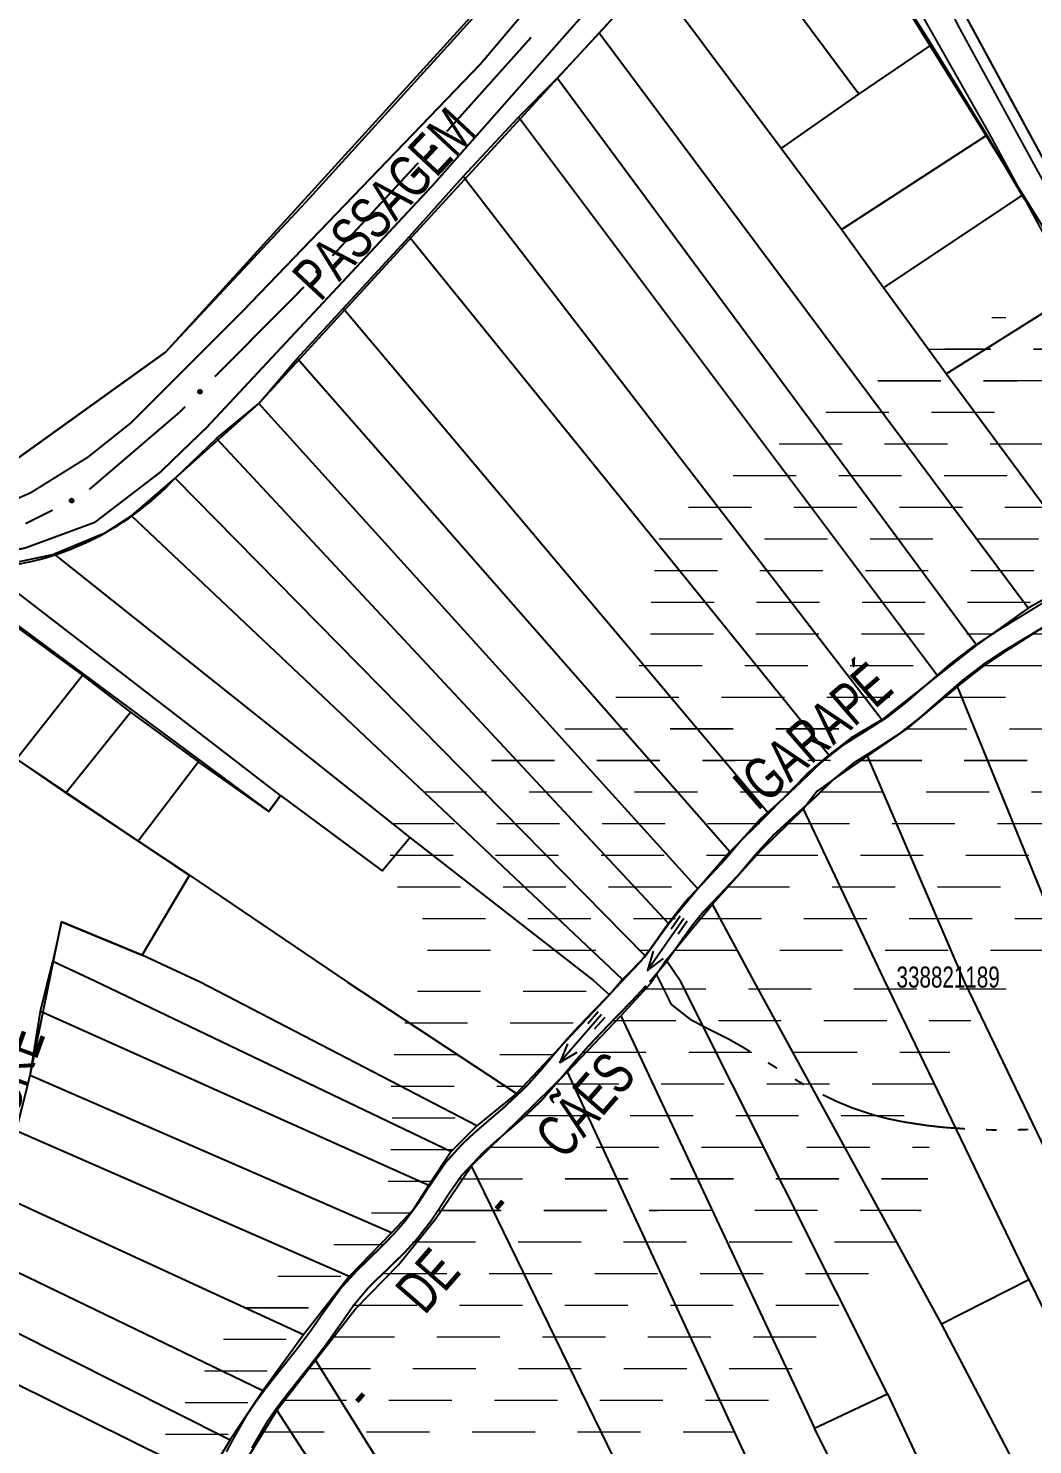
# Model space of a CAD drawing. Extents: x 203614 to 206284, y 4847494 to 4848495.
# Drawn here: x 203879 to 203974.2, y 4847916.4 to 4848050.7 of the extents above; entities that cross this region are included whole.
import ezdxf

# ---------------------------------------------------------------- set-up
doc = ezdxf.new("R2010")
doc.units = 0
doc.header["$LTSCALE"] = 1.5
doc.header["$MEASUREMENT"] = 0
doc.linetypes.add('PHANTOMX2', pattern=[5, 2.5, -0.5, 0.5, -0.5, 0.5, -0.5])
for name, color, linetype in [('CD-MALHA-LOTES', 40, 'CONTINUOUS'), ('CD_TXT_QUADRA', 7, 'CONTINUOUS'), ('HD-AREA-SUJ-INUND', 170, 'CONTINUOUS'), ('HD-CURSO-PERENE', 170, 'CONTINUOUS'), ('HD-TXT-PERENE', 170, 'CONTINUOUS'), ('HD-VALAS-DRENOS', 170, 'CONTINUOUS'), ('RU-QUADRAS', 210, 'CONTINUOUS'), ('SV-EIXO-RUA-N-PAV', 6, 'CONTINUOUS'), ('SV-RUA-NAO-PAV-S-GUIA-C-GUIA', 7, 'PHANTOMX2'), ('SV-TXT-RUA-N-PAV-S-GUIA-C-GUIA', 7, 'CONTINUOUS')]:
    doc.layers.add(name, color=color, linetype=linetype)
doc.styles.add('ARIAL', font='ARIAL.TTF')

# ---------------------------------------------------------------- blocks, each defined once
blk = doc.blocks.new('COD035', base_point=(203941.14, 4847966.29))
at = {"layer": 'HD-TXT-PERENE'}
for p, q in [((203941.14, 4847966.695731), (203942.64, 4847966.695731)), ((203941.14, 4847966.295731), (203947.14, 4847966.295731)), ((203941.14, 4847965.895731), (203942.64, 4847965.895731))]:
    blk.add_line(p, q, dxfattribs=at)
blk.add_lwpolyline([(203945.34, 4847965.695731), (203947.14, 4847966.295731), (203945.34, 4847966.895731)], dxfattribs=at)
blk = doc.blocks.new('*X2')
at = {"layer": 'HD-AREA-SUJ-INUND', "const_width": 0.13}
for points in [[(204002.091884, 4848002.280758), (204002.818149, 4848002.280765)], [(204026.800021, 4848002.281005), (204029.800021, 4848002.281708)], [(204029.800021, 4848002.281708), (204030.445245, 4848002.281041)], [(203986.975706, 4847999.280574), (203992.975706, 4847999.281159)], [(203996.975706, 4847999.28155), (204002.975706, 4847999.282136)], [(204006.975706, 4847999.282526), (204007.975706, 4847999.282624)], [(204007.975706, 4847999.282624), (204008.18856, 4847999.280786)], [(204019.233346, 4847999.280896), (204025.233346, 4847999.281686)], [(204029.233346, 4847999.282212), (204030.233346, 4847999.282343)], [(204030.233346, 4847999.282343), (204030.857489, 4847999.281013)], [(203979.075294, 4847996.280462), (203985.075294, 4847996.280841)], [(203989.075294, 4847996.281094), (203995.075294, 4847996.281473)], [(203999.075294, 4847996.281726), (204005.075294, 4847996.282105)], [(204009.075294, 4847996.282358), (204015.075294, 4847996.282737)], [(204019.075294, 4847996.28299), (204025.075294, 4847996.283369)], [(204029.075294, 4847996.283622), (204030.075294, 4847996.283685)], [(204030.075294, 4847996.283685), (204030.432334, 4847996.280975)], [(203974.222533, 4847993.28038), (203980.222533, 4847993.28075)], [(203984.222533, 4847993.280996), (203990.222533, 4847993.281365)], [(203994.222533, 4847993.281611), (204000.222533, 4847993.28198)], [(204004.222533, 4847993.282227), (204010.222533, 4847993.282596)], [(204014.222533, 4847993.282842), (204020.222533, 4847993.283211)], [(204024.222533, 4847993.283458), (204028.222533, 4847993.283704)], [(204028.222533, 4847993.283704), (204028.448861, 4847993.280922)], [(203969.502696, 4847990.2803), (203975.502696, 4847990.280679)], [(203979.502696, 4847990.280931), (203985.502696, 4847990.28131)], [(203989.502696, 4847990.281562), (203995.502696, 4847990.281941)], [(203999.502696, 4847990.282194), (204005.502696, 4847990.282572)], [(204009.502696, 4847990.282825), (204015.502696, 4847990.283204)], [(204019.502696, 4847990.283456), (204020.502696, 4847990.283519)], [(204020.502696, 4847990.283519), (204020.989955, 4847990.280815)], [(203965.679262, 4847987.280229), (203971.679262, 4847987.280612)], [(203975.679262, 4847987.280867), (203981.679262, 4847987.28125)], [(203985.679262, 4847987.281505), (203991.679262, 4847987.281888)], [(203995.679262, 4847987.282143), (204001.679262, 4847987.282526)], [(204005.679262, 4847987.282781), (204011.679262, 4847987.283164)], [(204015.679262, 4847987.283419), (204016.040837, 4847987.280732)], [(203962.010015, 4847984.280159), (203968.010015, 4847984.280542)], [(203972.010015, 4847984.280797), (203978.010015, 4847984.281179)], [(203982.010015, 4847984.281434), (203988.010015, 4847984.281817)], [(203992.010015, 4847984.282072), (203998.010015, 4847984.282455)], [(204002.010015, 4847984.28271), (204008.010015, 4847984.283092)], [(204012.010015, 4847984.283347), (204012.436076, 4847984.280663)], [(203957.734048, 4847981.280083), (203963.734048, 4847981.280465)], [(203967.734048, 4847981.28072), (203973.734048, 4847981.281101)], [(203977.734048, 4847981.281356), (203983.734048, 4847981.281738)], [(203987.734048, 4847981.281992), (203993.734048, 4847981.282374)], [(203997.734048, 4847981.282628), (204003.734048, 4847981.28301)], [(204007.734048, 4847981.283265), (204008.391927, 4847981.28059)], [(203954.108688, 4847978.280014), (203960.108688, 4847978.280398)], [(203964.108688, 4847978.280654), (203970.108688, 4847978.281037)], [(203974.108688, 4847978.281293), (203980.108688, 4847978.281677)], [(203984.108688, 4847978.281932), (203990.108688, 4847978.282316)], [(203994.108687, 4847978.282572), (204000.108687, 4847978.282956)], [(204004.108687, 4847978.283211), (204004.245089, 4847978.280515)], [(203950.883509, 4847975.279949), (203956.883509, 4847975.280337)], [(203960.883509, 4847975.280595), (203966.883509, 4847975.280983)], [(203970.883509, 4847975.281242), (203976.883509, 4847975.28163)], [(203980.883509, 4847975.281888), (203986.883509, 4847975.282276)], [(203990.883509, 4847975.282535), (203996.883509, 4847975.282922)], [(203947.880612, 4847972.279886), (203953.880612, 4847972.280285)], [(203957.880612, 4847972.280551), (203963.880612, 4847972.28095)], [(203967.880612, 4847972.281216), (203973.880612, 4847972.281616)], [(203977.880612, 4847972.281882), (203983.880612, 4847972.282281)], [(203987.880612, 4847972.282547), (203993.880612, 4847972.282946)], [(203945.201988, 4847969.279826), (203951.201988, 4847969.280235)], [(203955.201987, 4847969.280508), (203961.201987, 4847969.280917)], [(203965.201987, 4847969.28119), (203971.201987, 4847969.281599)], [(203975.201987, 4847969.281872), (203981.201987, 4847969.282281)], [(203985.201987, 4847969.282554), (203988.201987, 4847969.282758)], [(203988.201987, 4847969.282758), (203989.161106, 4847969.280266)], [(203942.523363, 4847966.279766), (203948.523363, 4847966.280189)], [(203952.523363, 4847966.280471), (203958.523363, 4847966.280894)], [(203962.523363, 4847966.281176), (203968.523363, 4847966.281599)], [(203972.523363, 4847966.281881), (203978.523363, 4847966.282304)], [(203982.523363, 4847966.282586), (203983.523363, 4847966.282656)], [(203983.523363, 4847966.282656), (203983.603329, 4847966.280177)], [(203940.233308, 4847963.27971), (203946.233308, 4847963.280156)], [(203950.233308, 4847963.280452), (203956.233308, 4847963.280898)], [(203960.233308, 4847963.281195), (203966.233308, 4847963.28164)], [(203970.233308, 4847963.281937), (203976.233308, 4847963.282382)]]:
    blk.add_lwpolyline(points, dxfattribs=at)
blk = doc.blocks.new('*X3')
at = {"layer": 'HD-AREA-SUJ-INUND', "const_width": 0.13}
for points in [[(203970.341366, 4848023.281044), (203971.341366, 4848023.281429)], [(203971.341366, 4848023.281429), (203971.693443, 4848023.281058)], [(203964.286178, 4848020.280951), (203970.286177, 4848020.281653)], [(203974.286177, 4848020.282122), (203978.286177, 4848020.282591)], [(203959.545627, 4848017.28087), (203965.545627, 4848017.281412)], [(203969.545627, 4848017.281774), (203975.545627, 4848017.282316)], [(203954.615371, 4848014.280788), (203960.615371, 4848014.281089)], [(203964.615371, 4848014.28129), (203970.615371, 4848014.281591)], [(203950.178317, 4848011.28071), (203956.178317, 4848011.28101)], [(203960.178317, 4848011.281209), (203966.178317, 4848011.281509)], [(203970.178317, 4848011.281708), (203976.178317, 4848011.282008)], [(203945.827588, 4848008.280634), (203951.827588, 4848008.280932)], [(203955.827588, 4848008.281131), (203961.827588, 4848008.281429)], [(203965.827588, 4848008.281628), (203971.827588, 4848008.281926)], [(203941.583901, 4848005.280559), (203947.583901, 4848005.280857)], [(203951.583901, 4848005.281055), (203957.583901, 4848005.281353)], [(203961.583901, 4848005.281552), (203967.583901, 4848005.28185)], [(203971.583901, 4848005.282049), (203977.583901, 4848005.282347)], [(203938.795523, 4848002.280498), (203944.795523, 4848002.280875)], [(203948.795523, 4848002.281126), (203954.795523, 4848002.281503)], [(203958.795523, 4848002.281755), (203964.795523, 4848002.282132)], [(203968.795523, 4848002.282383), (203974.795523, 4848002.28276)], [(203938.353265, 4847999.28046), (203944.353265, 4847999.280879)], [(203948.353265, 4847999.281157), (203954.353265, 4847999.281576)], [(203958.353265, 4847999.281855), (203964.353264, 4847999.282273)], [(203968.353264, 4847999.282552), (203974.353264, 4847999.28297)], [(203938.04466, 4847996.280424), (203944.04466, 4847996.280868)], [(203948.04466, 4847996.281163), (203954.04466, 4847996.281607)], [(203958.04466, 4847996.281903), (203964.04466, 4847996.282346)], [(203968.04466, 4847996.282642), (203974.04466, 4847996.283086)], [(203937.980706, 4847993.280391), (203943.980706, 4847993.280864)], [(203947.980706, 4847993.28118), (203953.980706, 4847993.281653)], [(203957.980706, 4847993.281969), (203963.980706, 4847993.282443)], [(203967.980706, 4847993.282759), (203969.980706, 4847993.282916)], [(203969.980706, 4847993.282916), (203970.604459, 4847993.280717)], [(203936.916276, 4847990.280347), (203942.916276, 4847990.280846)], [(203946.916276, 4847990.281178), (203952.916276, 4847990.281677)], [(203956.916276, 4847990.282009), (203962.916276, 4847990.282508)], [(203934.708143, 4847987.280292), (203940.708143, 4847987.280803)], [(203944.708143, 4847987.281144), (203950.708143, 4847987.281656)], [(203954.708143, 4847987.281997), (203960.708143, 4847987.282508)], [(203929.855526, 4847984.28021), (203935.855526, 4847984.280712)], [(203939.855526, 4847984.281046), (203945.855526, 4847984.281547)], [(203949.855526, 4847984.281881), (203955.855526, 4847984.282383)], [(203922.899889, 4847981.280108), (203928.899889, 4847981.280584)], [(203932.899889, 4847981.280902), (203938.899889, 4847981.281379)], [(203942.899889, 4847981.281697), (203948.899889, 4847981.282174)], [(203952.899889, 4847981.282492), (203954.899889, 4847981.28265)], [(203954.899889, 4847981.28265), (203955.083946, 4847981.28043)], [(203916.47369, 4847978.28001), (203922.47369, 4847978.280469)], [(203926.47369, 4847978.280775), (203932.47369, 4847978.281234)], [(203936.47369, 4847978.281539), (203942.47369, 4847978.281998)], [(203946.47369, 4847978.282304), (203950.47369, 4847978.282609)], [(203950.47369, 4847978.282609), (203951.295666, 4847978.280359)], [(203913.401757, 4847975.279947), (203919.401757, 4847975.280404)], [(203923.401757, 4847975.280709), (203929.401757, 4847975.281167)], [(203933.401757, 4847975.281472), (203939.401757, 4847975.281929)], [(203943.401757, 4847975.282234), (203947.401757, 4847975.28254)], [(203947.401757, 4847975.28254), (203948.39534, 4847975.280297)], [(203913.299652, 4847972.279913), (203919.299652, 4847972.280389)], [(203923.299652, 4847972.280707), (203929.299652, 4847972.281184)], [(203933.299652, 4847972.281502), (203939.299652, 4847972.281978)], [(203943.299652, 4847972.282296), (203945.299652, 4847972.282455)], [(203945.299652, 4847972.282455), (203945.495014, 4847972.280235)], [(203914.001316, 4847969.279887), (203920.001316, 4847969.28039)], [(203924.001316, 4847969.280725), (203930.001316, 4847969.281229)], [(203934.001316, 4847969.281564), (203940.001316, 4847969.282068)], [(203916.367837, 4847966.279877), (203922.367837, 4847966.280428)], [(203926.367837, 4847966.280795), (203932.367837, 4847966.281346)], [(203936.367837, 4847966.281713), (203940.367837, 4847966.282081)], [(203940.367837, 4847966.282081), (203940.384704, 4847966.280118)], [(203916.835112, 4847963.279849), (203922.835112, 4847963.280436)], [(203926.835112, 4847963.280828), (203932.835112, 4847963.281415)], [(203936.835112, 4847963.281807), (203937.835112, 4847963.281905)], [(203937.835112, 4847963.281905), (203937.93074, 4847963.28006)]]:
    blk.add_lwpolyline(points, dxfattribs=at)
blk = doc.blocks.new('*X6')
at = {"layer": 'HD-AREA-SUJ-INUND', "const_width": 0.13}
for points in [[(203937.26523, 4847959.611821), (203943.26523, 4847959.612282)], [(203947.26523, 4847959.612589), (203953.26523, 4847959.61305)], [(203957.26523, 4847959.613358), (203963.26523, 4847959.613819)], [(203967.26523, 4847959.614126), (203971.26523, 4847959.614433)], [(203971.26523, 4847959.614433), (203971.726409, 4847959.612166)], [(203934.416284, 4847956.611759), (203940.416284, 4847956.612224)], [(203944.416284, 4847956.612533), (203950.416284, 4847956.612998)], [(203954.416284, 4847956.613307), (203960.416284, 4847956.613771)], [(203964.416284, 4847956.614081), (203967.416284, 4847956.614313)], [(203967.416284, 4847956.614313), (203968.379515, 4847956.612099)], [(203931.615122, 4847953.611698), (203937.615122, 4847953.612157)], [(203941.615122, 4847953.612463), (203947.615122, 4847953.612922)], [(203951.615122, 4847953.613228), (203957.615122, 4847953.613687)], [(203961.615122, 4847953.613993), (203965.615122, 4847953.614299)], [(203965.615122, 4847953.614299), (203966.396334, 4847953.612046)], [(203929.001405, 4847950.611639), (203935.001405, 4847950.612091)], [(203939.001405, 4847950.612392), (203945.001405, 4847950.612844)], [(203949.001405, 4847950.613145), (203955.001405, 4847950.613596)], [(203959.001405, 4847950.613898), (203964.001405, 4847950.614274)], [(203964.001405, 4847950.614274), (203964.933336, 4847950.611999)], [(203926.061356, 4847947.611577), (203932.061356, 4847947.612013)], [(203936.061356, 4847947.612304), (203942.061356, 4847947.61274)], [(203946.061356, 4847947.613031), (203952.061356, 4847947.613467)], [(203956.061356, 4847947.613757), (203962.061356, 4847947.614194)], [(203922.818894, 4847944.611511), (203928.818894, 4847944.611932)], [(203932.818894, 4847944.612212), (203938.818894, 4847944.612632)], [(203942.818894, 4847944.612912), (203948.818894, 4847944.613333)], [(203952.818894, 4847944.613613), (203958.818893, 4847944.614033)], [(203962.818893, 4847944.614313), (203963.818893, 4847944.614383)], [(203963.818893, 4847944.614383), (203964.42739, 4847944.611928)], [(203919.882142, 4847941.611449), (203925.882142, 4847941.611856)], [(203929.882142, 4847941.612128), (203935.882142, 4847941.612535)], [(203939.882142, 4847941.612806), (203945.882142, 4847941.613213)], [(203949.882142, 4847941.613485), (203955.882142, 4847941.613892)], [(203959.882142, 4847941.614163), (203963.882142, 4847941.614434)], [(203963.882142, 4847941.614434), (203964.295652, 4847941.611893)], [(203917.861127, 4847938.611396), (203923.861127, 4847938.611797)], [(203927.861127, 4847938.612064), (203933.861127, 4847938.612465)], [(203937.861127, 4847938.612733), (203943.861127, 4847938.613134)], [(203947.861127, 4847938.613401), (203953.861127, 4847938.613802)], [(203957.861127, 4847938.614069), (203962.861127, 4847938.614403)], [(203962.861127, 4847938.614403), (203963.665353, 4847938.611854)], [(203915.431122, 4847935.611339), (203921.431122, 4847935.611733)], [(203925.431122, 4847935.611996), (203931.431122, 4847935.61239)], [(203935.431122, 4847935.612653), (203941.431122, 4847935.613047)], [(203945.431122, 4847935.61331), (203951.431122, 4847935.613704)], [(203955.431122, 4847935.613967), (203961.431122, 4847935.614361)], [(203912.691694, 4847932.611278), (203918.691694, 4847932.611671)], [(203922.691694, 4847932.611932), (203928.691694, 4847932.612325)], [(203932.691694, 4847932.612586), (203938.691694, 4847932.612979)], [(203942.691694, 4847932.61324), (203948.691694, 4847932.613633)], [(203952.691694, 4847932.613895), (203958.691694, 4847932.614287)], [(203909.865954, 4847929.611217), (203915.865954, 4847929.611609)], [(203919.865954, 4847929.611871), (203925.865954, 4847929.612263)], [(203929.865954, 4847929.612525), (203935.865954, 4847929.612917)], [(203939.865954, 4847929.613178), (203945.865954, 4847929.613571)], [(203949.865954, 4847929.613832), (203955.865954, 4847929.614225)], [(203907.73781, 4847926.611163), (203913.73781, 4847926.611557)], [(203917.73781, 4847926.61182), (203923.73781, 4847926.612215)], [(203927.73781, 4847926.612478), (203933.73781, 4847926.612873)], [(203937.73781, 4847926.613136), (203943.73781, 4847926.61353)], [(203947.73781, 4847926.613794), (203953.73781, 4847926.614188)], [(203905.455993, 4847923.611107), (203911.455993, 4847923.611502)], [(203915.455993, 4847923.611765), (203921.455993, 4847923.61216)], [(203925.455993, 4847923.612423), (203931.455993, 4847923.612818)], [(203935.455993, 4847923.613081), (203941.455993, 4847923.613476)], [(203945.455993, 4847923.613739), (203951.455993, 4847923.614134)], [(203903.188824, 4847920.611051), (203909.188824, 4847920.611449)], [(203913.188824, 4847920.611714), (203919.188824, 4847920.612112)], [(203923.188824, 4847920.612377), (203929.188824, 4847920.612775)], [(203933.188824, 4847920.613041), (203939.188824, 4847920.613439)], [(203943.188824, 4847920.613704), (203949.188824, 4847920.614102)], [(203901.072347, 4847917.610997), (203907.072347, 4847917.611402)], [(203911.072347, 4847917.611672), (203917.072347, 4847917.612077)], [(203921.072347, 4847917.612347), (203927.072347, 4847917.612752)], [(203931.072347, 4847917.613022), (203937.072347, 4847917.613426)], [(203941.072347, 4847917.613696), (203945.072347, 4847917.613966)], [(203945.072347, 4847917.613966), (203945.974308, 4847917.611446)], [(203899.206088, 4847914.610945), (203905.206088, 4847914.611397)], [(203909.206088, 4847914.611699), (203915.206088, 4847914.612151)], [(203919.206088, 4847914.612452), (203925.206088, 4847914.612904)], [(203929.206088, 4847914.613206), (203934.206088, 4847914.613582)], [(203934.206088, 4847914.613582), (203935.068885, 4847914.611304)], [(203897.100891, 4847911.610891), (203903.100891, 4847911.611344)], [(203907.100891, 4847911.611645), (203913.100891, 4847911.612097)], [(203917.100891, 4847911.612399), (203923.100891, 4847911.612851)], [(203927.100891, 4847911.613152), (203932.100891, 4847911.613529)], [(203932.100891, 4847911.613529), (203932.938423, 4847911.61125)], [(203894.290099, 4847908.61083), (203900.290099, 4847908.611271)], [(203904.290099, 4847908.611565), (203910.290099, 4847908.612006)], [(203914.290099, 4847908.6123), (203920.290099, 4847908.612741)], [(203924.290099, 4847908.613035), (203930.290099, 4847908.613476)], [(203893.48096, 4847905.610789), (203899.48096, 4847905.611225)], [(203903.48096, 4847905.611515), (203909.48096, 4847905.611951)], [(203913.48096, 4847905.612242), (203919.48096, 4847905.612678)], [(203923.48096, 4847905.612968), (203929.48096, 4847905.613404)], [(203892.640849, 4847902.610748), (203898.640849, 4847902.61118)], [(203902.640849, 4847902.611469), (203908.640849, 4847902.611901)], [(203912.640849, 4847902.61219), (203918.640849, 4847902.612622)], [(203922.640849, 4847902.612911), (203928.640849, 4847902.613344)], [(203891.767153, 4847899.610706), (203897.767153, 4847899.611136)], [(203901.767153, 4847899.611423), (203907.767153, 4847899.611854)], [(203911.767153, 4847899.61214), (203917.767153, 4847899.612571)], [(203921.767153, 4847899.612858), (203927.767153, 4847899.613288)], [(203890.212156, 4847896.610657), (203896.212156, 4847896.611122)], [(203900.212156, 4847896.611432), (203906.212156, 4847896.611896)], [(203910.212156, 4847896.612206), (203916.212156, 4847896.612671)], [(203920.212156, 4847896.612981), (203923.212156, 4847896.613213)], [(203923.212156, 4847896.613213), (203924.126898, 4847896.610997)], [(203888.163339, 4847893.610604), (203894.163339, 4847893.61108)], [(203898.163339, 4847893.611397), (203904.163339, 4847893.611873)], [(203908.163339, 4847893.612191), (203914.163339, 4847893.612667)], [(203918.163339, 4847893.612984), (203920.163339, 4847893.613143)], [(203920.163339, 4847893.613143), (203920.448192, 4847893.610927)], [(203883.685169, 4847890.610526), (203889.685169, 4847890.610981)], [(203893.685169, 4847890.611285), (203899.685169, 4847890.61174)], [(203903.685169, 4847890.612044), (203909.685169, 4847890.612499)], [(203913.685169, 4847890.612802), (203918.685169, 4847890.613182)], [(203918.685169, 4847890.613182), (203919.042389, 4847890.61088)], [(203880.28828, 4847887.610459), (203886.28828, 4847887.610902)], [(203890.28828, 4847887.611197), (203896.28828, 4847887.61164)], [(203900.28828, 4847887.611935), (203906.28828, 4847887.612378)], [(203910.28828, 4847887.612673), (203916.28828, 4847887.613116)], [(203876.545455, 4847884.610389), (203882.545455, 4847884.610822)], [(203886.545455, 4847884.611111), (203892.545455, 4847884.611544)], [(203896.545455, 4847884.611833), (203902.545455, 4847884.612266)], [(203906.545455, 4847884.612554), (203912.545455, 4847884.612988)], [(203873.313426, 4847881.610323), (203879.313426, 4847881.61089)], [(203883.313426, 4847881.611267), (203889.313426, 4847881.611834)], [(203893.313426, 4847881.612211), (203895.313426, 4847881.6124)], [(203895.313426, 4847881.6124), (203896.010169, 4847881.61055)], [(203904.373137, 4847881.610634), (203910.373137, 4847881.611672)], [(203870.369734, 4847878.610261), (203876.369734, 4847878.61085)], [(203880.369734, 4847878.611243), (203886.369734, 4847878.611832)], [(203890.369734, 4847878.612224), (203891.338454, 4847878.610471)], [(203867.646019, 4847875.610201), (203873.646019, 4847875.610789)], [(203877.646019, 4847875.611181), (203883.646019, 4847875.611769)], [(203887.646019, 4847875.612161), (203888.646019, 4847875.612259)], [(203888.646019, 4847875.612259), (203888.676433, 4847875.610411)], [(203866.152722, 4847872.610153), (203872.152722, 4847872.610766)], [(203876.152722, 4847872.611174), (203882.152722, 4847872.611787)], [(203865.125533, 4847869.61011), (203871.125533, 4847869.610782)], [(203875.125533, 4847869.61123), (203881.125533, 4847869.611902)], [(203864.349376, 4847866.610069), (203870.349376, 4847866.610843)], [(203874.349376, 4847866.611359), (203876.349375, 4847866.611617)], [(203876.349375, 4847866.611617), (203876.436144, 4847866.61019)], [(203864.151819, 4847863.610034), (203870.151819, 4847863.610998)]]:
    blk.add_lwpolyline(points, dxfattribs=at)
blk = doc.blocks.new('*X7')
at = {"layer": 'HD-AREA-SUJ-INUND', "const_width": 0.13}
for points in [[(203915.905996, 4847959.381559), (203921.905996, 4847959.382186)], [(203925.905996, 4847959.382605), (203931.905996, 4847959.383232)], [(203914.680105, 4847956.381514), (203920.680105, 4847956.38217)], [(203924.680105, 4847956.382608), (203930.680105, 4847956.383264)], [(203913.69198, 4847953.381471), (203919.69198, 4847953.382164)], [(203923.69198, 4847953.382626), (203928.69198, 4847953.383203)], [(203928.69198, 4847953.383203), (203928.811035, 4847953.381622)], [(203913.4116, 4847950.381435), (203919.4116, 4847950.382187)], [(203923.4116, 4847950.382689), (203925.4116, 4847950.382939)], [(203925.4116, 4847950.382939), (203926.226305, 4847950.381563)], [(203913.496257, 4847947.381403), (203919.496257, 4847947.38228)], [(203913.358528, 4847944.381369), (203919.358527, 4847944.382427)], [(203913.098664, 4847941.381333), (203917.098664, 4847941.382199)], [(203917.098664, 4847941.382199), (203917.37936, 4847941.381376)], [(203911.522264, 4847938.381284), (203914.522263, 4847938.381978)], [(203914.522263, 4847938.381978), (203915.2763, 4847938.381322)], [(203907.947118, 4847935.381216), (203911.947118, 4847935.382041)], [(203911.947118, 4847935.382041), (203912.652227, 4847935.381263)], [(203902.66101, 4847932.38113), (203908.66101, 4847932.382139)], [(203899.591787, 4847929.381066), (203905.591787, 4847929.382037)], [(203897.486266, 4847926.381012), (203903.486266, 4847926.381992)], [(203895.683604, 4847923.380961), (203901.683604, 4847923.38197)], [(203893.853755, 4847920.38091), (203899.853755, 4847920.381941)], [(203891.989058, 4847917.380858), (203897.989058, 4847917.381902)], [(203890.039024, 4847914.380806), (203896.039024, 4847914.381841)], [(203888.181148, 4847911.380754), (203893.181148, 4847911.381672)], [(203893.181148, 4847911.381672), (203894.126663, 4847911.380813)], [(203885.902167, 4847908.380698), (203891.902167, 4847908.381768)], [(203882.653921, 4847905.380633), (203888.653921, 4847905.381542)], [(203876.137346, 4847902.380535), (203882.137346, 4847902.381244)], [(203886.137346, 4847902.381717), (203890.137346, 4847902.38219)], [(203890.137346, 4847902.38219), (203890.551109, 4847902.380679)], [(203870.267193, 4847899.380443), (203876.267193, 4847899.381055)], [(203880.267193, 4847899.381463), (203886.267193, 4847899.382075)], [(203867.213003, 4847896.380379), (203873.213003, 4847896.380975)], [(203877.213003, 4847896.381372), (203883.213003, 4847896.381968)], [(203887.213003, 4847896.382366), (203887.697427, 4847896.380584)], [(203865.088802, 4847893.380325), (203871.088802, 4847893.380939)], [(203875.088802, 4847893.381348), (203881.088802, 4847893.381962)], [(203863.576012, 4847890.380277), (203869.576012, 4847890.380933)], [(203873.576012, 4847890.38137), (203879.576012, 4847890.382026)], [(203862.526183, 4847887.380233), (203868.526183, 4847887.380943)], [(203872.526183, 4847887.381415), (203876.526183, 4847887.381888)], [(203876.526183, 4847887.381888), (203876.946795, 4847887.380378)], [(203861.870864, 4847884.380194), (203867.870864, 4847884.380989)], [(203871.870864, 4847884.381519), (203872.870864, 4847884.381652)], [(203872.870864, 4847884.381652), (203873.320943, 4847884.380308)], [(203860.832181, 4847881.380151), (203866.832181, 4847881.381022)], [(203860.105123, 4847878.38011), (203866.105122, 4847878.381103)], [(203860.25897, 4847875.380079), (203865.25897, 4847875.38107)], [(203865.25897, 4847875.38107), (203865.363683, 4847875.38013)], [(203860.54539, 4847872.380049), (203863.54539, 4847872.380785)], [(203863.54539, 4847872.380785), (203863.869756, 4847872.380082)], [(203860.918979, 4847869.380019), (203862.918979, 4847869.380631)], [(203862.918979, 4847869.380631), (203863.058168, 4847869.380041)]]:
    blk.add_lwpolyline(points, dxfattribs=at)

msp = doc.modelspace()

# ---------------------------------------------------------------- linework, layer by layer
at = {"layer": 'CD-MALHA-LOTES'}
for points in [[(204104.142142, 4848236.428854), (204114.630349, 4848160.742326), (204040.910359, 4848125.092508), (204027.900949, 4848145.867225), (204027.094164, 4848146.875707), (204026.085682, 4848146.875707), (204024.976353, 4848146.068921), (204011.815671, 4848134.874778), (203997.797779, 4848138.807855), (203986.301091, 4848128.420497), (203984.18328, 4848130.740004), (203978.636633, 4848125.495901), (203980.653595, 4848123.075546), (203970.820902, 4848113.444548), (203972.837865, 4848100.636835), (203953.676718, 4848085.45919), (203951.861452, 4848085.761734), (203938.297377, 4848070.584089), (203905.320035, 4848034.228335), (203892.008081, 4848020.008747), (203873.804992, 4848006.948913), (203846.727266, 4848005.032799), (203828.272057, 4847991.216603)], [(203999.192616, 4848004.094654), (203996.437156, 4848003.750221), (203994.301675, 4848003.199129), (203956.724096, 4848072.53338), (203962.372788, 4848075.08218)], [(203945.116723, 4848061.477099), (203952.797566, 4848067.917985), (203964.646042, 4848049.146417)], [(203957.757393, 4848044.462136), (203945.116723, 4848061.477099)], [(203933.130474, 4848050.248601), (203938.124744, 4848055.75952)], [(203950.386539, 4848039.295649), (203938.124744, 4848055.75952)], [(203929.135057, 4848045.977639), (203933.130474, 4848050.248601)], [(203973.807945, 4847995.724945), (203933.130474, 4848050.248601)], [(203957.757393, 4848044.462136), (203964.646042, 4848049.146417)], [(203964.646042, 4848049.146417), (203969.881415, 4848040.570049)], [(203925.484073, 4848042.292212), (203929.135057, 4848045.977639)], [(203968.917004, 4847992.211735), (203929.135057, 4848045.977639)], [(203950.386539, 4848039.295649), (203957.757393, 4848044.462136)], [(203920.2487, 4848036.64352), (203925.484073, 4848042.292212)], [(203965.197134, 4847989.318502), (203925.484073, 4848042.292212)], [(203956.104117, 4848031.614806), (203969.881415, 4848040.570049)], [(203969.881415, 4848040.570049), (203973.22241, 4848034.852471)], [(203956.104117, 4848031.614806), (203950.386539, 4848039.295649)], [(203915.116657, 4848030.925941), (203920.2487, 4848036.64352)], [(203959.927318, 4847985.150869), (203920.2487, 4848036.64352)], [(203960.099534, 4848026.103887), (203973.22241, 4848034.852471)], [(203973.22241, 4848034.852471), (203979.043318, 4848026.13833)], [(203908.847986, 4848024.140622), (203915.116657, 4848030.925941)], [(203954.898604, 4847981.775432), (203915.116657, 4848030.925941)], [(203960.099534, 4848026.103887), (203956.104117, 4848031.614806)], [(203966.023772, 4848017.940838), (203960.099534, 4848026.103887)], [(203966.023772, 4848017.940838), (203979.043318, 4848026.13833)], [(203904.508138, 4848019.387454), (203908.847986, 4848024.140622)], [(203949.181025, 4847976.264512), (203908.847986, 4848024.140622)], [(203900.857154, 4848015.116492), (203904.508138, 4848019.387454)], [(203945.530041, 4847972.613529), (203904.508138, 4848019.387454)], [(203979.938842, 4847999.16927), (203966.023772, 4848017.940838)], [(203896.861737, 4848011.80994), (203900.857154, 4848015.116492)], [(203942.499036, 4847969.100318), (203900.857154, 4848015.116492)], [(203892.935208, 4848008.055627), (203896.861737, 4848011.80994)], [(203939.743576, 4847965.793766), (203896.861737, 4848011.80994)], [(203888.802018, 4848004.490751), (203892.935208, 4848008.055627)], [(203937.539209, 4847962.728318), (203892.935208, 4848008.055627)], [(203888.802018, 4848004.490751), (203886.253218, 4848002.837475), (203881.465607, 4848000.839767)], [(203935.329654, 4847960.50987), (203888.802018, 4848004.490751)], [(203902.923748, 4847977.969453), (203874.990277, 4847999.496481), (203881.465607, 4848000.839767)], [(203881.465607, 4848000.839767), (203915.185543, 4847973.974037)], [(203979.938842, 4847999.16927), (203973.807945, 4847995.724945)], [(203875.265823, 4847995.845497), (203884.15218, 4847989.370167)], [(203967.105409, 4847988.310832), (203969.42932, 4847990.118318), (203972.140548, 4847991.925803), (203974.722671, 4847993.604183), (203977.563006, 4847995.02435)], [(203973.807945, 4847995.724945), (203968.917004, 4847992.211735)], [(203968.917004, 4847992.211735), (203965.197134, 4847989.318502)], [(203877.88351, 4847981.448221), (203884.15218, 4847989.370167)], [(203884.15218, 4847989.370167), (203888.698689, 4847985.856956)], [(203965.197134, 4847989.318502), (203959.927318, 4847985.150869)], [(203967.105409, 4847988.310832), (203962.328482, 4847984.308542), (203958.584405, 4847981.726419)], [(203986.934545, 4847941.072607), (203978.482887, 4847960.437052), (203967.105409, 4847988.310832)], [(203882.567791, 4847978.210556), (203888.698689, 4847985.856956)], [(203888.698689, 4847985.856956), (203895.139575, 4847981.138232)], [(203959.927318, 4847985.150869), (203957.034085, 4847983.428707), (203954.898604, 4847981.775432)], [(203882.567791, 4847978.210556), (203877.88351, 4847981.448221)], [(203949.181025, 4847976.264512), (203952.832009, 4847979.984383), (203954.898604, 4847981.775432)], [(203958.584405, 4847981.726419), (203955.614964, 4847979.660721), (203953.807478, 4847978.36966), (203952.516416, 4847976.69128)], [(203976.312513, 4847942.605689), (203967.758045, 4847960.311457), (203958.584405, 4847981.726419)], [(203895.139575, 4847981.138232), (203889.421997, 4847973.629604)], [(203902.923748, 4847977.969453), (203901.821565, 4847976.45395), (203895.139575, 4847981.138232)], [(203889.421997, 4847973.629604), (203882.567791, 4847978.210556)], [(203902.923748, 4847977.969453), (203912.567857, 4847970.805258), (203915.185543, 4847973.974037)], [(203943.866306, 4847967.653851), (203948.38502, 4847972.68899), (203952.516416, 4847976.69128)], [(203949.181025, 4847976.264512), (203945.530041, 4847972.613529)], [(203973.877339, 4847932.063221), (203960.123737, 4847960.571395), (203952.516416, 4847976.69128)], [(203894.278494, 4847970.391939), (203889.421997, 4847973.629604)], [(203915.185543, 4847973.974037), (203932.600999, 4847960.406182), (203934.115182, 4847959.071689)], [(203945.530041, 4847972.613529), (203942.499036, 4847969.100318)], [(203889.800872, 4847962.814426), (203894.278494, 4847970.391939)], [(203894.278494, 4847970.391939), (203909.261305, 4847960.265626), (203925.286178, 4847949.692266)], [(203942.499036, 4847969.100318), (203939.743576, 4847965.793766)], [(203939.476697, 4847962.3605), (203943.866306, 4847967.653851)], [(203965.575802, 4847927.875265), (203947.821243, 4847960.310584), (203943.866306, 4847967.653851)], [(203889.800872, 4847962.814426), (203882.154472, 4847965.983204), (203881.327708, 4847962.238851)], [(203939.743576, 4847965.793766), (203937.539209, 4847962.728318)], [(203921.540942, 4847946.62923), (203895.311791, 4847960.265626), (203889.800872, 4847962.814426)], [(203937.539209, 4847962.728318), (203935.329654, 4847960.50987)], [(203880.17405, 4847957.525233), (203881.327708, 4847962.238851)], [(203881.327708, 4847962.238851), (203885.324258, 4847960.386326), (203919.107763, 4847944.215684)], [(203939.476697, 4847962.3605), (203938.024985, 4847960.164987), (203935.179466, 4847957.063414)], [(203960.477961, 4847921.234596), (203940.880791, 4847960.300259), (203939.476697, 4847962.3605)], [(203935.329654, 4847960.50987), (203934.115182, 4847959.071689)], [(203925.286178, 4847949.692266), (203934.115182, 4847959.071689)], [(203879.184532, 4847951.400457), (203880.17405, 4847957.525233)], [(203880.17405, 4847957.525233), (203916.974313, 4847941.027223)], [(203930.141957, 4847951.768301), (203935.179466, 4847957.063414)], [(203935.179466, 4847957.063414), (203953.537821, 4847917.981929)], [(203921.016505, 4847942.858722), (203930.141957, 4847951.768301)], [(203951.105148, 4847906.529157), (203930.141957, 4847951.768301)], [(203877.859071, 4847946.150302), (203879.184532, 4847951.400457)], [(203913.429696, 4847936.486965), (203879.184532, 4847951.400457)], [(203925.286178, 4847949.692266), (203921.540942, 4847946.62923)], [(203921.540942, 4847946.62923), (203919.107763, 4847944.215684)], [(203909.428927, 4847932.356976), (203877.859071, 4847946.150302)], [(203919.107763, 4847944.215684), (203916.974313, 4847941.027223)], [(203906.233002, 4847924.404573), (203910.022609, 4847929.282711), (203914.100747, 4847933.472441), (203917.634831, 4847937.864868), (203921.016505, 4847942.858722)], [(203940.613988, 4847902.647467), (203921.016505, 4847942.858722)], [(203916.974313, 4847941.027223), (203915.491855, 4847938.668503), (203913.429696, 4847936.486965)], [(203905.112803, 4847926.815804), (203876.333561, 4847940.073411)], [(203913.429696, 4847936.486965), (203909.428927, 4847932.356976)], [(203901.255364, 4847921.505108), (203874.255165, 4847934.53905)], [(203909.428927, 4847932.356976), (203905.112803, 4847926.815804)], [(203965.575802, 4847927.875265), (203973.877339, 4847932.063221)], [(203973.877339, 4847932.063221), (203975.909523, 4847927.869303)], [(203872.239597, 4847929.880616), (203898.162036, 4847916.85643)], [(203974.833625, 4847910.171626), (203965.575802, 4847927.875265)], [(203905.112803, 4847926.815804), (203901.255364, 4847921.505108)], [(203895.921167, 4847913.194165), (203870.342444, 4847925.870819)], [(203902.558391, 4847919.682825), (203906.233002, 4847924.404573)], [(203933.552922, 4847880.646365), (203906.233002, 4847924.404573)], [(203901.255364, 4847921.505108), (203898.162036, 4847916.85643)], [(203953.537821, 4847917.981929), (203960.477961, 4847921.234596)], [(203960.477961, 4847921.234596), (203964.569467, 4847912.440178)], [(203902.558391, 4847919.682825), (203898.294783, 4847912.722538), (203896.574819, 4847910.776571), (203894.558316, 4847908.476794), (203893.550685, 4847905.764296), (203893.255175, 4847902.815963), (203892.128489, 4847899.684077)], [(203923.502559, 4847887.387784), (203902.558391, 4847919.682825)], [(203898.162036, 4847916.85643), (203895.921167, 4847913.194165)], [(203957.750463, 4847909.481989), (203953.537821, 4847917.981929)]]:
    msp.add_lwpolyline(points, dxfattribs=at)
at = {"layer": 'HD-CURSO-PERENE', "const_width": 0.18, "flags": 128}
for points in [[(203975.23591, 4847996.248428), (203972.922888, 4847994.823202), (203970.633596, 4847993.41219), (203968.591322, 4847992.078085), (203966.472373, 4847990.470902), (203964.494283, 4847988.758458), (203962.32369, 4847986.861079), (203960.387292, 4847985.338468), (203958.226102, 4847983.965153), (203956.249968, 4847982.724657), (203954.069198, 4847981.007366), (203952.428681, 4847979.409209), (203950.334417, 4847977.438505), (203948.413282, 4847975.715061), (203946.596711, 4847973.709296), (203945.104867, 4847971.939503), (203943.145241, 4847969.834751), (203941.316304, 4847967.90147), (203939.5817, 4847965.69263), (203938.002205, 4847963.434535), (203937.08, 4847962.24), (203935.22, 4847960.28)], [(203976.24273, 4847994.567421), (203974.151488, 4847993.275675), (203971.671804, 4847991.790983), (203969.630628, 4847990.445082), (203967.630357, 4847988.912924), (203965.718193, 4847987.254318), (203963.553467, 4847985.351257), (203961.689266, 4847983.88594), (203959.364299, 4847982.372497), (203957.34385, 4847981.111355), (203955.296704, 4847979.437058), (203953.605507, 4847977.79215), (203951.651792, 4847976.03205), (203949.678717, 4847974.230072), (203947.972489, 4847972.380174), (203946.339094, 4847970.426815), (203944.575593, 4847968.564005), (203942.939698, 4847966.848517), (203941.990492, 4847965.686913), (203941.095242, 4847964.442478), (203939.467309, 4847962.117737), (203937.9, 4847960.28)], [(203935.22, 4847960.28), (203934.197877, 4847959.182129), (203933.158118, 4847958.100867), (203932.026026, 4847956.932708), (203930.991913, 4847955.846127), (203929.980854, 4847954.737834), (203928.682662, 4847953.210717), (203927.723585, 4847952.054778), (203926.28, 4847950.43), (203924.097562, 4847948.381174), (203922.955297, 4847947.402459), (203921.260851, 4847945.940029), (203920.159673, 4847944.913632), (203918.58, 4847943.17), (203916.892385, 4847940.694331), (203916.078867, 4847939.429807), (203914.749311, 4847937.628885), (203913.766788, 4847936.49443), (203912.728758, 4847935.406358), (203911.225908, 4847933.945139), (203910.149539, 4847932.896564), (203908.68, 4847931.29), (203906.928667, 4847928.855225), (203905.779684, 4847927.200788), (203904.605053, 4847925.634997), (203902.737592, 4847923.286105), (203901.465764, 4847921.666651), (203900.57436, 4847920.45932), (203899.736187, 4847919.214654), (203898.507295, 4847917.056262), (203897.790453, 4847915.729911)], [(203900.197246, 4847916.095612), (203901.653028, 4847918.58586), (203902.513236, 4847919.81515), (203903.418729, 4847921.012315), (203904.884, 4847922.865052), (203905.816434, 4847924.040313), (203907.07, 4847925.67), (203908.810773, 4847928.112777), (203909.855499, 4847929.623844), (203911.150478, 4847931.16816), (203912.212429, 4847932.228295), (203913.306095, 4847933.263864), (203914.79116, 4847934.737711), (203915.801315, 4847935.849454), (203917.2, 4847937.63), (203918.034446, 4847938.879308), (203918.843177, 4847940.146761), (203920.09, 4847941.92), (203922.139458, 4847944.102319), (203923.262433, 4847945.108519), (203924.886439, 4847946.497255), (203926.019053, 4847947.483208), (203927.68, 4847949.07), (203929.6527, 4847951.325852), (203930.610937, 4847952.483304), (203932.097239, 4847954.181306), (203934.163923, 4847956.355887), (203935.527656, 4847957.753806), (203936.567433, 4847958.835036), (203937.588569, 4847959.933832)]]:
    msp.add_lwpolyline(points, dxfattribs=at)
at = {"layer": 'HD-VALAS-DRENOS', "const_width": 0.18, "flags": 128}
for points in [[(203938.92, 4847960.28), (203938.57, 4847961)], [(203938.92, 4847960.28), (203938.9201, 4847960.2801)], [(203938.967887, 4847960.183314), (203938.92, 4847960.28)], [(203939.97, 4847958.16), (203938.967887, 4847960.183314)], [(203940.552518, 4847957.700203), (203939.97, 4847958.16)], [(203941.812039, 4847956.70603), (203940.552518, 4847957.700203)], [(203942.161687, 4847956.521425), (203941.812039, 4847956.70603)], [(203943.169074, 4847955.98955), (203942.161687, 4847956.521425)], [(203943.938788, 4847955.604115), (203943.169074, 4847955.98955)], [(203945.352797, 4847954.896049), (203943.938788, 4847955.604115)], [(203945.717091, 4847954.689826), (203945.352797, 4847954.896049)], [(203946.663295, 4847954.15419), (203945.717091, 4847954.689826)], [(203947.440179, 4847953.675145), (203946.663295, 4847954.15419)], [(203949.2, 4847952.59), (203949.142555, 4847952.625422)], [(203949.992257, 4847952.098161), (203949.2, 4847952.59)], [(203952.542386, 4847950.554586), (203951.697489, 4847951.053268)], [(203952.559028, 4847950.545605), (203952.542386, 4847950.554586)], [(203954.398452, 4847949.552855), (203954.319055, 4847949.595706)], [(203955.22022, 4847949.16248), (203954.398452, 4847949.552855)], [(203955.756454, 4847948.907746), (203955.22022, 4847949.16248)], [(203956.131859, 4847948.752247), (203955.756454, 4847948.907746)], [(203957.143708, 4847948.333122), (203956.131859, 4847948.752247)], [(203958.001445, 4847948.04517), (203957.143708, 4847948.333122)], [(203959.072084, 4847947.685745), (203958.001445, 4847948.04517)], [(203959.915089, 4847947.46813), (203959.072084, 4847947.685745)], [(203960.524607, 4847947.310788), (203959.915089, 4847947.46813)], [(203960.887606, 4847947.236607), (203960.524607, 4847947.310788)], [(203961.996287, 4847947.010039), (203960.887606, 4847947.236607)], [(203962.854783, 4847946.879223), (203961.996287, 4847947.010039)], [(203964.295472, 4847946.659692), (203962.854783, 4847946.879223)], [(203964.834821, 4847946.59965), (203964.295472, 4847946.659692)], [(203965.787355, 4847946.493609), (203964.834821, 4847946.59965)], [(203965.828841, 4847946.490788), (203965.787355, 4847946.493609)], [(203967.824228, 4847946.355028), (203965.828841, 4847946.490788)], [(203970.821497, 4847946.243822), (203969.821752, 4847946.266438)], [(203973.820717, 4847946.29352), (203972.821245, 4847946.261016)]]:
    msp.add_lwpolyline(points, dxfattribs=at)
at = {"layer": 'RU-QUADRAS', "linetype": 'Continuous'}
msp.add_lwpolyline([(203800, 4847968.88, -0.0132372274), (203846.73, 4848005.03), (203873.8, 4848006.95), (203892.01, 4848020.01), (203951.86, 4848085.76), (203953.68, 4848085.46), (203972.84, 4848100.64), (203970.82, 4848113.44), (203980.65, 4848123.08), (203978.64, 4848125.5), (203984.18, 4848130.74), (203986.3, 4848128.42), (203997.8, 4848138.81), (204011.82, 4848134.87), (204024.98, 4848146.07, -0.32607148), (204027.09, 4848146.88), (204040.91, 4848125.09), (204114.63, 4848160.74), (204100.31, 4848262.7)], format="xyb", dxfattribs=at)
at = {"layer": 'RU-QUADRAS', "color": 6, "linetype": 'Continuous'}
for points in [[(203994.3, 4848003.2), (203956.72, 4848072.53), (203966.99, 4848077.29, 0.0257877096), (204002.4, 4848091.86)], [(203806.45, 4847916.85, 0.0599783008), (203834.72, 4847914.88), (203841.17, 4847912.75), (203889.95, 4847899.69), (203890.83, 4847902.7), (203865.5, 4847915.03, 0.0233016067), (203876.34, 4847940.06), (203879.19, 4847951.4), (203882.15, 4847965.98), (203889.8, 4847962.81), (203894.28, 4847970.39), (203869.89, 4847986.82), (203863.42, 4847998.95), (203871.89, 4847998.6), (203901.82, 4847976.45), (203902.92, 4847977.97), (203874.99, 4847999.5, 0.1893327621), (203892.94, 4848008.06), (203900.86, 4848015.12), (203938.12, 4848055.76), (203952.8, 4848067.92), (203993.27, 4848002.85)]]:
    msp.add_lwpolyline(points, format="xyb", dxfattribs=at)
at = {"layer": 'SV-EIXO-RUA-N-PAV', "const_width": 0.18, "flags": 128}
for points in [[(203926.682249, 4848049.84948), (203918.676502, 4848040.910351)], [(203915.980396, 4848037.955658), (203907.844428, 4848029.134886)], [(203904.75, 4848025.78), (203896.69195, 4848017.665303)], [(203905.132439, 4848026.194628), (203904.75, 4848025.78)], [(203893.873447, 4848014.826986), (203893.37, 4848014.32)], [(203893.37, 4848014.32), (203884.796783, 4848006.980878)], [(203879.537799, 4848004.134622), (203878.75, 4848003.74)], [(203881.325997, 4848005.030361), (203879.537799, 4848004.134622)]]:
    msp.add_lwpolyline(points, dxfattribs=at)
at = {"layer": 'SV-EIXO-RUA-N-PAV', "flags": 128}
for points in [[(203917.514722, 4848039.456766), (203917.517388, 4848039.407931), (203917.509693, 4848039.365414), (203917.493068, 4848039.3318), (203917.470632, 4848039.305926), (203917.444698, 4848039.282042), (203917.413238, 4848039.263731), (203917.373819, 4848039.251141), (203917.324849, 4848039.248123), (203917.281812, 4848039.258869), (203917.247985, 4848039.273404), (203917.219659, 4848039.295246), (203917.196879, 4848039.320829), (203917.178939, 4848039.354137), (203917.166571, 4848039.394209), (203917.164728, 4848039.443523), (203917.172558, 4848039.485154), (203917.189492, 4848039.517245), (203917.21163, 4848039.545583), (203917.238399, 4848039.56965), (203917.269385, 4848039.587447), (203917.309753, 4848039.599827), (203917.358451, 4848039.601001), (203917.400062, 4848039.593665), (203917.432382, 4848039.577186), (203917.45979, 4848039.554763), (203917.484062, 4848039.529042), (203917.503786, 4848039.498184), (203917.514722, 4848039.456766)], [(203906.666765, 4848027.695737), (203906.66943, 4848027.646901), (203906.661735, 4848027.604384), (203906.645111, 4848027.57077), (203906.622674, 4848027.544897), (203906.59674, 4848027.521013), (203906.56528, 4848027.502701), (203906.525861, 4848027.490112), (203906.476891, 4848027.487094), (203906.433854, 4848027.497839), (203906.400027, 4848027.512375), (203906.371701, 4848027.534217), (203906.348921, 4848027.559799), (203906.330981, 4848027.593107), (203906.318613, 4848027.633179), (203906.31677, 4848027.682494), (203906.3246, 4848027.724125), (203906.341534, 4848027.756216), (203906.363672, 4848027.784554), (203906.390441, 4848027.80862), (203906.421427, 4848027.826417), (203906.461795, 4848027.838797), (203906.510493, 4848027.839971), (203906.552104, 4848027.832636), (203906.584424, 4848027.816157), (203906.611833, 4848027.793734), (203906.636105, 4848027.768013), (203906.655828, 4848027.737155), (203906.666765, 4848027.695737)], [(203895.46205, 4848016.270532), (203895.462915, 4848016.221631), (203895.453658, 4848016.179426), (203895.435806, 4848016.146448), (203895.412432, 4848016.121419), (203895.385634, 4848016.098507), (203895.353521, 4848016.081367), (203895.313665, 4848016.070239), (203895.264617, 4848016.069028), (203895.222005, 4848016.081352), (203895.188737, 4848016.097124), (203895.161235, 4848016.119995), (203895.139413, 4848016.1464), (203895.122713, 4848016.180346), (203895.11183, 4848016.220847), (203895.111805, 4848016.270196), (203895.121164, 4848016.31151), (203895.139269, 4848016.342955), (203895.162437, 4848016.370458), (203895.190075, 4848016.393522), (203895.221695, 4848016.410165), (203895.262493, 4848016.421048), (203895.311201, 4848016.420427), (203895.352513, 4848016.411563), (203895.384204, 4848016.393904), (203895.410767, 4848016.370486), (203895.434075, 4848016.343888), (203895.452648, 4848016.312324), (203895.46205, 4848016.270532)], [(203883.291961, 4848005.892028), (203883.277188, 4848005.845404), (203883.254957, 4848005.808354), (203883.227521, 4848005.782789), (203883.197386, 4848005.76652), (203883.164682, 4848005.753348), (203883.12878, 4848005.747342), (203883.087456, 4848005.749503), (203883.040582, 4848005.763994), (203883.004124, 4848005.789262), (203882.977622, 4848005.814819), (203882.958848, 4848005.845265), (203882.946584, 4848005.877249), (203882.941579, 4848005.914749), (203882.944178, 4848005.956606), (203882.95989, 4848006.003387), (203882.981933, 4848006.03956), (203883.00912, 4848006.063591), (203883.039847, 4848006.082271), (203883.073397, 4848006.095319), (203883.108673, 4848006.101011), (203883.150812, 4848006.098318), (203883.196779, 4848006.082199), (203883.233109, 4848006.060625), (203883.257515, 4848006.033783), (203883.275225, 4848006.003117), (203883.288835, 4848005.970476), (203883.296375, 4848005.934638), (203883.291961, 4848005.892028)]]:
    msp.add_lwpolyline(points, close=True, dxfattribs=at)
for points in [[(203917.269385, 4848039.587447), (203917.164728, 4848039.443523)], [(203917.309753, 4848039.599827), (203917.166571, 4848039.394209)], [(203917.287584, 4848039.587976), (203917.170568, 4848039.424883)], [(203917.238399, 4848039.56965), (203917.172558, 4848039.485154)], [(203917.251417, 4848039.574927), (203917.172633, 4848039.469387)], [(203917.332623, 4848039.596554), (203917.174443, 4848039.376757)], [(203917.358451, 4848039.601001), (203917.178939, 4848039.354137)], [(203917.377049, 4848039.596417), (203917.190344, 4848039.34167)], [(203917.400062, 4848039.593665), (203917.196879, 4848039.320829)], [(203917.413304, 4848039.583396), (203917.209947, 4848039.310596)], [(203917.432382, 4848039.577186), (203917.219659, 4848039.295246)], [(203917.444008, 4848039.564358), (203917.233094, 4848039.287389)], [(203917.45979, 4848039.554763), (203917.247985, 4848039.273404)], [(203917.470164, 4848039.538376), (203917.269582, 4848039.268584)], [(203917.484062, 4848039.529042), (203917.281812, 4848039.258869)], [(203917.490613, 4848039.510232), (203917.306762, 4848039.256567)], [(203917.503786, 4848039.498184), (203917.324849, 4848039.248123)], [(203917.507362, 4848039.478076), (203917.35034, 4848039.253498)], [(203917.514722, 4848039.456766), (203917.373819, 4848039.251141)], [(203917.515094, 4848039.430106), (203917.398233, 4848039.263158)], [(203917.517388, 4848039.407931), (203917.413238, 4848039.263731)], [(203917.513106, 4848039.383675), (203917.434245, 4848039.280062)], [(203917.509693, 4848039.365414), (203917.444698, 4848039.282042)], [(203906.421427, 4848027.826417), (203906.31677, 4848027.682494)], [(203906.461795, 4848027.838797), (203906.318613, 4848027.633179)], [(203906.439626, 4848027.826946), (203906.32261, 4848027.663854)], [(203906.390441, 4848027.80862), (203906.3246, 4848027.724125)], [(203906.403459, 4848027.813898), (203906.324675, 4848027.708357)], [(203906.484665, 4848027.835525), (203906.326485, 4848027.615728)], [(203906.510493, 4848027.839971), (203906.330981, 4848027.593107)], [(203906.529091, 4848027.835388), (203906.342386, 4848027.580641)], [(203906.552104, 4848027.832636), (203906.348921, 4848027.559799)], [(203906.565346, 4848027.822367), (203906.361989, 4848027.549566)], [(203906.584424, 4848027.816157), (203906.371701, 4848027.534217)], [(203906.59605, 4848027.803328), (203906.385136, 4848027.52636)], [(203906.611833, 4848027.793734), (203906.400027, 4848027.512375)], [(203906.622206, 4848027.777346), (203906.421624, 4848027.507555)], [(203906.636105, 4848027.768013), (203906.433854, 4848027.497839)], [(203906.642656, 4848027.749203), (203906.458804, 4848027.495537)], [(203906.655828, 4848027.737155), (203906.476891, 4848027.487094)], [(203906.659405, 4848027.717047), (203906.502383, 4848027.492469)], [(203906.666765, 4848027.695737), (203906.525861, 4848027.490112)], [(203906.667136, 4848027.669077), (203906.550275, 4848027.502128)], [(203906.66943, 4848027.646901), (203906.56528, 4848027.502701)], [(203906.665148, 4848027.622645), (203906.586287, 4848027.519033)], [(203906.661735, 4848027.604384), (203906.59674, 4848027.521013)], [(203895.221695, 4848016.410165), (203895.111805, 4848016.270196)], [(203895.262493, 4848016.421048), (203895.11183, 4848016.220847)], [(203895.239902, 4848016.410022), (203895.116955, 4848016.251353)], [(203895.285227, 4848016.416935), (203895.119053, 4848016.203117)], [(203895.203278, 4848016.398316), (203895.120658, 4848016.29575)], [(203895.190075, 4848016.393522), (203895.121164, 4848016.31151)], [(203895.311201, 4848016.420427), (203895.122713, 4848016.180346)], [(203895.329617, 4848016.415161), (203895.133651, 4848016.167468)], [(203895.352513, 4848016.411563), (203895.139413, 4848016.1464)], [(203895.365367, 4848016.400813), (203895.152095, 4848016.135692)], [(203895.384204, 4848016.393904), (203895.161235, 4848016.119995)], [(203895.395349, 4848016.380656), (203895.174371, 4848016.111648)], [(203895.410767, 4848016.370486), (203895.188737, 4848016.097124)], [(203895.42053, 4848016.353728), (203895.210142, 4848016.091511)], [(203895.434075, 4848016.343888), (203895.222005, 4848016.081352)], [(203895.439928, 4848016.32485), (203895.246854, 4848016.078132)], [(203895.452648, 4848016.312324), (203895.264617, 4848016.069028)], [(203895.455481, 4848016.292099), (203895.290289, 4848016.07346)], [(203895.46205, 4848016.270532), (203895.313665, 4848016.070239)], [(203895.461439, 4848016.243876), (203895.338505, 4848016.081347)], [(203895.462915, 4848016.221631), (203895.353521, 4848016.081367)], [(203895.457742, 4848016.197549), (203895.375115, 4848016.096914)], [(203895.453658, 4848016.179426), (203895.385634, 4848016.098507)], [(203883.196779, 4848006.082199), (203882.941579, 4848005.914749)], [(203883.150812, 4848006.098318), (203882.944178, 4848005.956606)], [(203883.171047, 4848006.087171), (203882.945371, 4848005.937498)], [(203883.233109, 4848006.060625), (203882.946584, 4848005.877249)], [(203883.212555, 4848006.071335), (203882.94784, 4848005.899055)], [(203883.241864, 4848006.046337), (203882.955189, 4848005.863057)], [(203883.125884, 4848006.095071), (203882.958762, 4848005.983886)], [(203883.257515, 4848006.033783), (203882.958848, 4848005.845265)], [(203883.108673, 4848006.101011), (203882.95989, 4848006.003387)], [(203883.263854, 4848006.017672), (203882.968636, 4848005.833165)], [(203883.087439, 4848006.095653), (203882.976429, 4848006.024784)], [(203883.275225, 4848006.003117), (203882.977622, 4848005.814819)], [(203883.073397, 4848006.095319), (203882.981933, 4848006.03956)], [(203883.279134, 4848005.984121), (203882.996119, 4848005.802674)], [(203883.288835, 4848005.970476), (203883.004124, 4848005.789262)], [(203883.288312, 4848005.950565), (203883.026649, 4848005.778287)], [(203883.296375, 4848005.934638), (203883.040582, 4848005.763994)], [(203883.29261, 4848005.914564), (203883.066327, 4848005.760009)], [(203883.291961, 4848005.892028), (203883.087456, 4848005.749503)], [(203883.282882, 4848005.866959), (203883.114542, 4848005.752112)], [(203883.277188, 4848005.845404), (203883.12878, 4848005.747342)], [(203883.264606, 4848005.824229), (203883.154205, 4848005.755192)], [(203883.254957, 4848005.808354), (203883.164682, 4848005.753348)]]:
    msp.add_lwpolyline(points, dxfattribs=at)
at = {"layer": 'SV-RUA-NAO-PAV-S-GUIA-C-GUIA', "const_width": 0.18, "flags": 128}
for points in [[(204119.02, 4848151.17), (204107.04, 4848146.8), (204100.09, 4848143.69), (204091.45, 4848139.91), (204069.99, 4848128.26), (204062.88, 4848124.59), (204055.24, 4848120.91), (204022.26, 4848104.97), (203992.56, 4848090.04), (203962.62, 4848077.35), (203958.88, 4848074.95), (203955.79, 4848072.98), (203967.36, 4848050.61), (203975.38, 4848035.94), (203982.98, 4848022.62), (203980.61, 4848021.34), (203970.2, 4848040.58), (203953.24, 4848070.46), (203946.19, 4848065.62), (203941.45, 4848061.6), (203936.74, 4848056.82), (203931.92, 4848052.33), (203917.4, 4848035.87), (203895.95, 4848012.89), (203891.51, 4848008.61), (203885.31, 4848003.86), (203878.69, 4848001.42), (203873.2, 4848000.39), (203868.56, 4848000.42), (203860.64, 4848000.43), (203868.16, 4847984.98), (203867.8, 4847984.35), (203867.57, 4847983.94), (203857.56, 4847999.65), (203852.72, 4847998.8), (203848.53, 4847996.52), (203844.59, 4847994.07), (203838.97, 4847990.57), (203834.3, 4847986.68), (203820.47, 4847975.92), (203807.26, 4847965.56), (203800.9, 4847960.29)], [(203794.71, 4847960.29), (203795.09, 4847960.72), (203817.57, 4847978.5), (203846.56, 4848000.79), (203849.59, 4848002.26), (203851.39, 4848002.86), (203854.47, 4848003.54), (203858.54, 4848003.56), (203864.73, 4848003.48), (203870.67, 4848003.44), (203874.36, 4848004.53), (203879.22, 4848006.66), (203884.67, 4848010.05), (203888.71, 4848013.27), (203899.56, 4848024.12), (203921.87, 4848047.31), (203935.63, 4848063.57), (203939.91, 4848068.89), (203945.56, 4848073.92), (203951.93, 4848077.46), (203956.26, 4848083.73)]]:
    msp.add_lwpolyline(points, dxfattribs=at)

# ---------------------------------------------------------------- block references
at = {"layer": 'HD-AREA-SUJ-INUND'}
for name in ['*X3', '*X2', '*X7', '*X6']:
    msp.add_blockref(name, (0, 0), dxfattribs=at)
at = {"layer": 'HD-TXT-PERENE'}
for p, rotation in [((203941.14, 4847966.29), 235), ((203933.35, 4847957.19, 5.66), 229)]:
    msp.add_blockref('COD035', p, dxfattribs=dict(at, rotation=rotation))

# ---------------------------------------------------------------- texts
at = {"layer": 'CD_TXT_QUADRA', "style": 'ARIAL', "width": 0.7}
msp.add_text('338821189', height=2, dxfattribs=at).set_placement((203961.326115, 4847959.747757))
at = {"layer": 'HD-TXT-PERENE', "style": 'ARIAL', "width": 0.7}
for s, rotation, p in [('IGARAPÉ', 41, (203948.11, 4847976.41)), ('CÃES', 49, (203929.81, 4847943.29)), ('DE      -', 49, (203916.59, 4847928.61)), ('VAL        -', 49, (203900.66, 4847907.22))]:
    msp.add_text(s, height=4, rotation=rotation, dxfattribs=at).set_placement(p)
at = {"layer": 'SV-TXT-RUA-N-PAV-S-GUIA-C-GUIA', "style": 'ARIAL', "width": 0.7}
for s, rotation, p in [('PASSAGEM', 47, (203906.7, 4848024.7)), ('PASS.         ALEGRE', 70, (203867.944599, 4847920.29195))]:
    msp.add_text(s, height=4, rotation=rotation, dxfattribs=at).set_placement(p)

doc.saveas('drawing.dxf')
